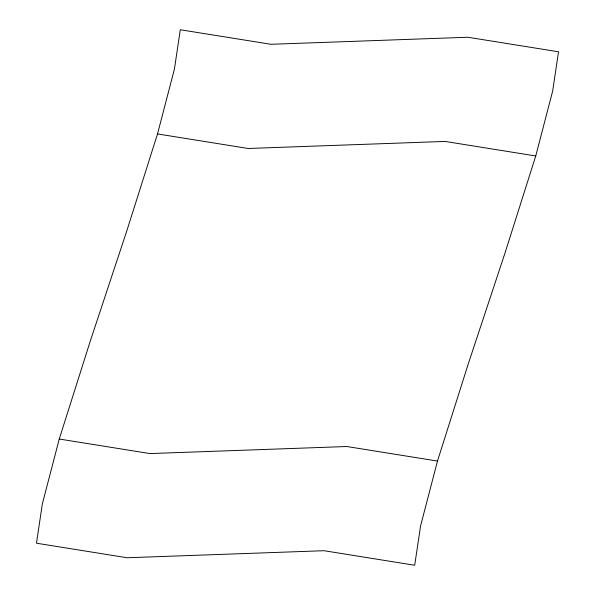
<?xml version="1.0" encoding="UTF-8"?>
<svg xmlns="http://www.w3.org/2000/svg" width="595" height="595" viewBox="0 0 595 595"><rect width="100%" height="100%" fill="white"/><g stroke="black" fill="none" stroke-linecap="round" stroke-linejoin="round"><path stroke-width="0.89" d="M59.255 439.028L42.334 503.958L36.474 543.213L127.137 557.753L324.037 550.71L414.7 565.25L420.561 525.995L437.481 461.058L468.191 364.118L505.036 252.92L535.745 155.972L552.666 91.042L558.527 51.787L467.863 37.247L270.963 44.29L180.3 29.75L174.439 69.005L157.519 133.942L126.809 230.882L89.964 342.08L59.255 439.028L149.925 453.569L346.818 446.518L437.481 461.058M535.745 155.972L445.075 141.431L248.182 148.482L157.519 133.942"/></g></svg>
